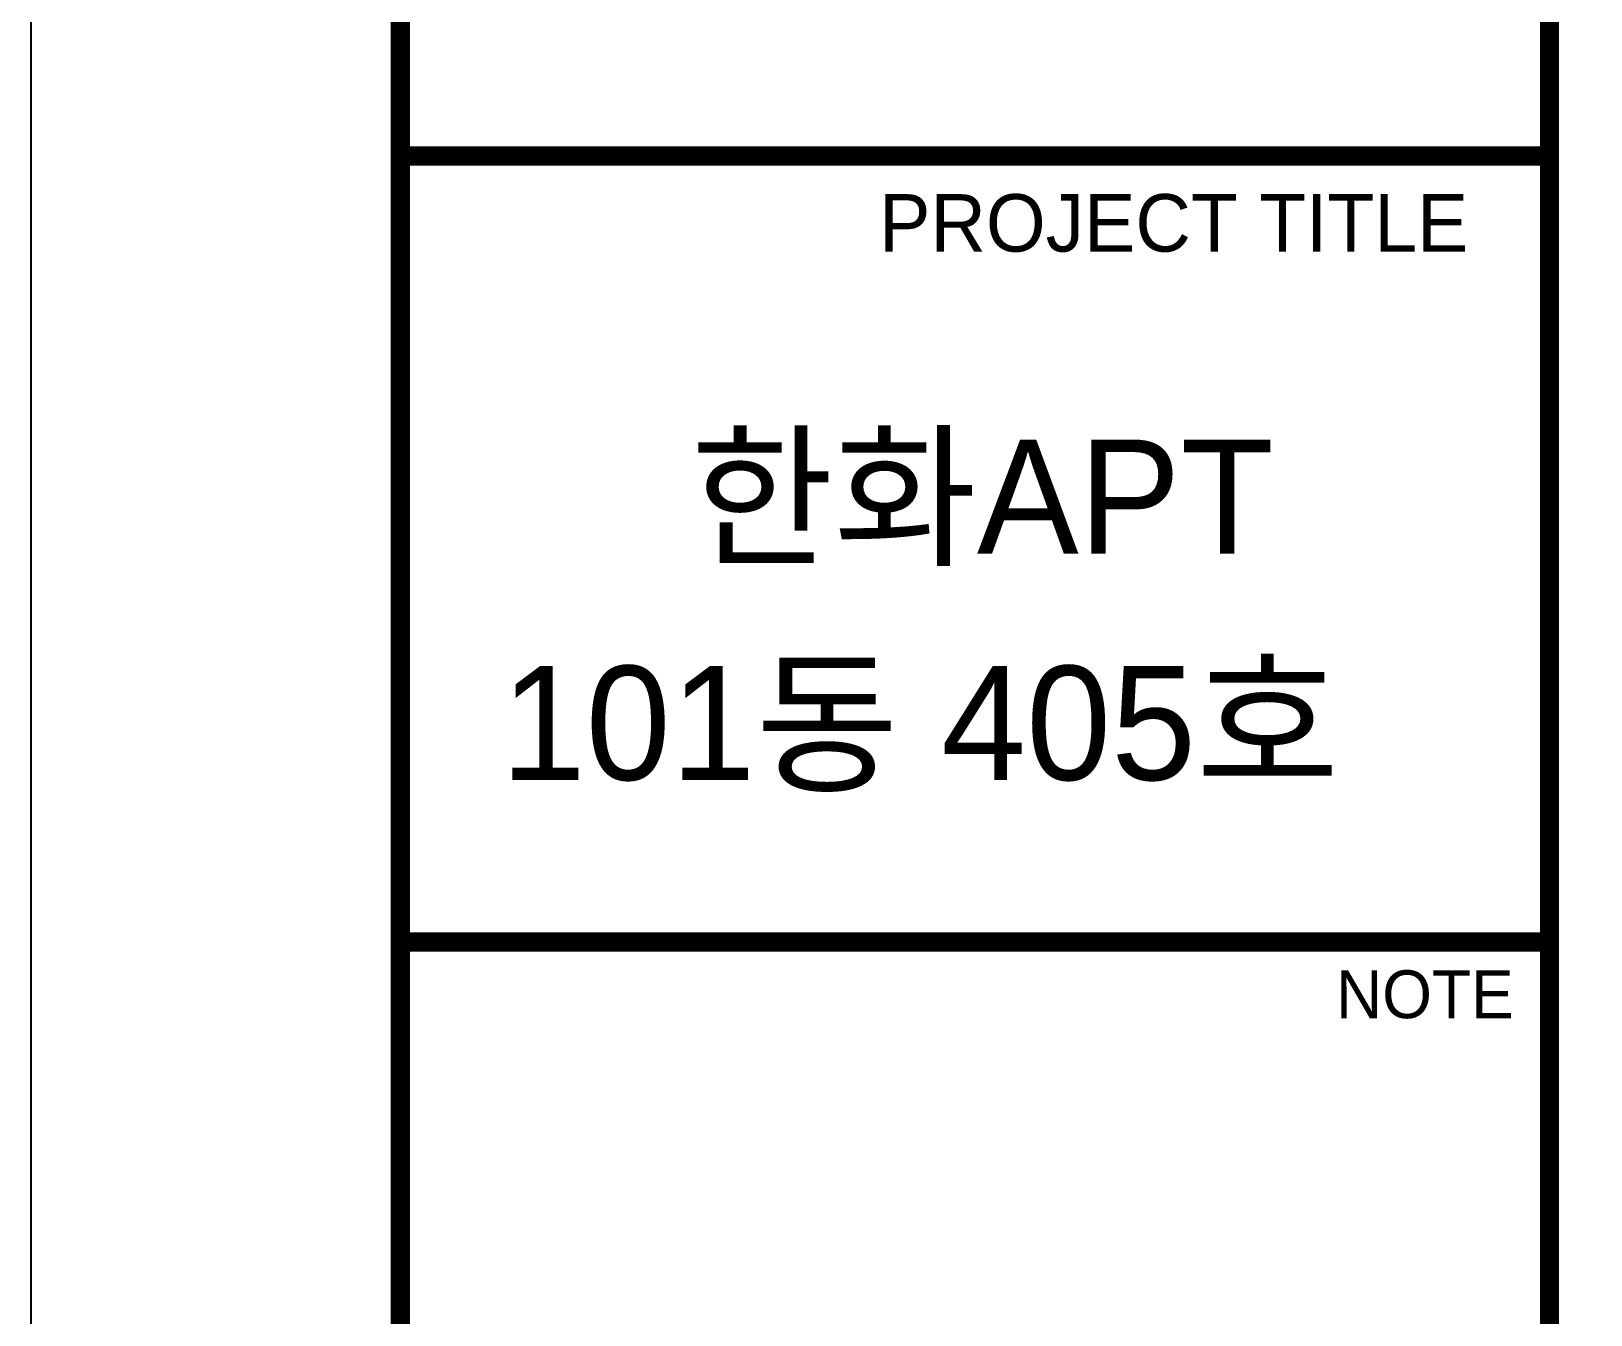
# Model space of a CAD drawing. Header units: millimetres. Extents: x -41292 to 298682, y -22072 to 33155.
# Drawn here: x 21289 to 23402, y -3221 to -1482 of the extents above; entities that cross this region are included whole.
import ezdxf

# ---------------------------------------------------------------- set-up
doc = ezdxf.new("R2010")
doc.units = ezdxf.units.MM
doc.layers.add('기타', color=1, linetype='Continuous')
doc.styles.add('TITLE_BLOCK_01', font='', dxfattribs={"height": 2.5})
doc.styles.add('휴먼엑스포', font='')
doc.styles.get('TITLE_BLOCK_01').set_extended_font_data('AvantGarde Bk BT')
doc.styles.get('휴먼엑스포').set_extended_font_data('휴먼엑스포')

msp = doc.modelspace()

# ---------------------------------------------------------------- linework, layer by layer
at = {"const_width": 25.94}
msp.add_lwpolyline([(41789.27, -14196.85), (21789.27, -14196.85), (21789.27, -346.85), (41789.27, -346.85)], close=True, dxfattribs=at)
for points in [[(23345.95, -14196.85), (23345.95, -346.85)], [(21789.27, -1651.24), (23345.95, -1651.24)], [(21783.45, -2716.33), (23340.13, -2716.33)], [(21789.27, -2716.33), (23345.95, -2716.33)]]:
    msp.add_lwpolyline(points, dxfattribs=at)
at = {"layer": '기타'}
msp.add_lwpolyline([(42289.27, -14696.85), (21289.27, -14696.85), (21289.27, 153.15), (42289.27, 153.15)], close=True, dxfattribs=at)

# ---------------------------------------------------------------- texts
for s, height, style, p in [('PROJECT TITLE', 77.8339, 'TITLE_BLOCK_01', (22437.93, -1780.86)), ('한화APT', 154.661, '휴먼엑스포', (22182.15, -2190.34)), ('101동 405호', 154.661, '휴먼엑스포', (21925.42, -2496.77)), ('NOTE', 64.862, 'TITLE_BLOCK_01', (23056.63, -2819.52))]:
    msp.add_text(s, height=height, dxfattribs=dict(style=style)).set_placement(p)

doc.saveas('drawing.dxf')
